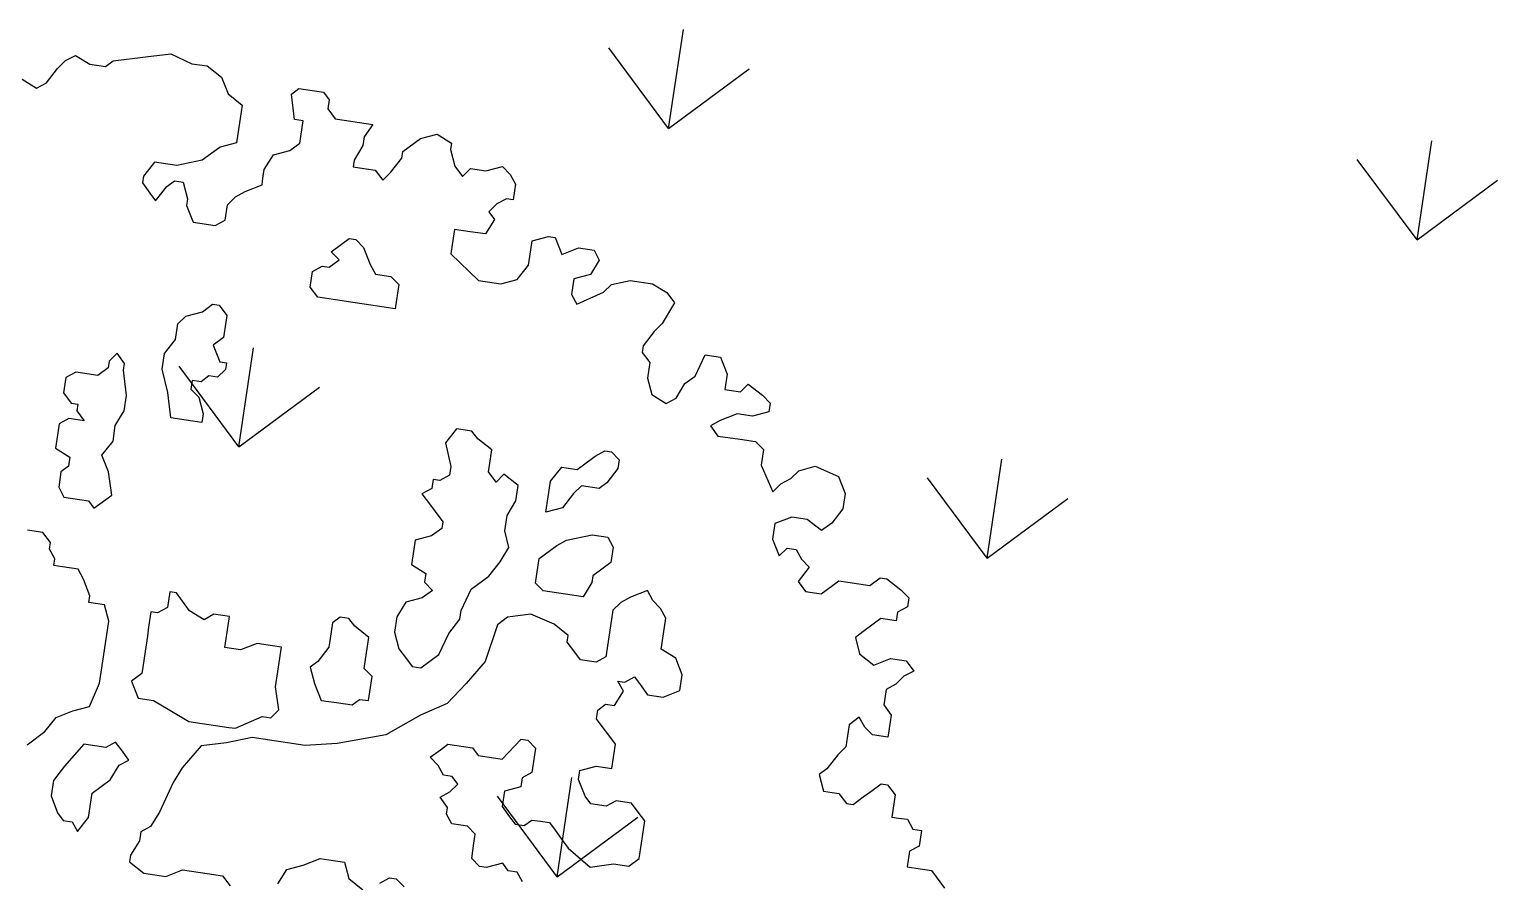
# Model space of a CAD drawing. Header units: millimetres. Extents: x 338 to 506, y 179 to 335.
# Drawn here: x 358.48 to 364.06, y 215.21 to 218.45 of the extents above; entities that cross this region are included whole.
import ezdxf

# ---------------------------------------------------------------- set-up
doc = ezdxf.new("R2010")
doc.units = ezdxf.units.MM
for name, color, linetype in [('ANDEN', 251, 'Continuous'), ('ARBOL-TOP', 3, 'Continuous'), ('MUROS', 32, 'Continuous')]:
    doc.layers.add(name, color=color, linetype=linetype)

# ---------------------------------------------------------------- blocks, each defined once
blk = doc.blocks.new('*X894')
at = {"color": 0}
for p, q in [((29.7687, 131.2898), (30.0381, 131.5592)), ((29.7687, 131.2898), (30.0381, 131.0203)), ((29.7687, 131.2898), (30.1497, 131.2898)), ((28.3318, 129.8529), (28.6012, 130.1223)), ((31.2055, 129.8529), (31.4749, 130.1223)), ((28.3318, 129.8529), (28.6012, 129.5835)), ((28.3318, 129.8529), (28.7128, 129.8529)), ((31.2055, 129.8529), (31.4749, 129.5835)), ((31.2055, 129.8529), (31.5865, 129.8529)), ((29.7687, 128.4161), (30.0381, 128.6855)), ((29.7687, 128.4161), (30.0381, 128.1467)), ((29.7687, 128.4161), (30.1497, 128.4161)), ((31.2055, 126.9792), (31.4749, 127.2486)), ((31.2055, 126.9792), (31.4749, 126.7098)), ((31.2055, 126.9792), (31.5865, 126.9792))]:
    blk.add_line(p, q, dxfattribs=at)
blk = doc.blocks.new('ARBOLITO')
at = {"linetype": 'ByBlock'}
for points in [[(462.3751, 69.7615), (462.3897, 69.7553), (462.398, 69.7615), (462.4063, 69.7761), (462.4125, 69.7844), (462.4208, 69.7906), (462.4354, 69.7844), (462.4499, 69.7844), (462.4562, 69.7906), (462.4853, 69.7989), (462.5081, 69.8052), (462.5289, 69.7989), (462.5434, 69.7989), (462.558, 69.7906), (462.5663, 69.7761), (462.5808, 69.7678), (462.5808, 69.7553), (462.5808, 69.747), (462.5808, 69.7324), (462.5663, 69.7262), (462.5517, 69.7117), (462.5289, 69.7033), (462.5143, 69.7033), (462.5081, 69.7033), (462.4998, 69.6888), (462.4998, 69.6826), (462.5081, 69.6742), (462.5143, 69.668), (462.5227, 69.6826), (462.5289, 69.6888), (462.5372, 69.6888), (462.5434, 69.6742), (462.5434, 69.668), (462.5517, 69.6535), (462.558, 69.6535), (462.5725, 69.6535), (462.5808, 69.6597), (462.5808, 69.6742), (462.5871, 69.6826), (462.5954, 69.6888), (462.6099, 69.6971), (462.6099, 69.7033), (462.6099, 69.7117), (462.6162, 69.7262), (462.6307, 69.7324), (462.639, 69.7407), (462.639, 69.747), (462.639, 69.7615), (462.6307, 69.7615), (462.6245, 69.7844), (462.6307, 69.7906), (462.6536, 69.7906), (462.6598, 69.7844), (462.6598, 69.7761), (462.6681, 69.7678), (462.6764, 69.7678), (462.691, 69.7678), (462.7034, 69.7678), (462.6972, 69.7553), (462.6972, 69.747), (462.691, 69.7324), (462.691, 69.7262), (462.6972, 69.7262), (462.7034, 69.7262), (462.7117, 69.7262), (462.7201, 69.7179), (462.7263, 69.7262), (462.7346, 69.7407), (462.7346, 69.747), (462.7491, 69.7615), (462.7637, 69.7678), (462.7782, 69.7615), (462.7782, 69.7553), (462.7845, 69.7407), (462.7928, 69.7324), (462.799, 69.7407), (462.8136, 69.7407), (462.8281, 69.747), (462.8364, 69.7407), (462.8427, 69.7324), (462.8427, 69.7262), (462.8427, 69.7179), (462.8364, 69.7179), (462.8281, 69.7117), (462.8219, 69.7033), (462.8281, 69.6971), (462.8219, 69.6826), (462.8073, 69.6826), (462.7928, 69.6826), (462.7928, 69.6742), (462.7928, 69.6597), (462.8219, 69.6389), (462.8364, 69.6389), (462.8427, 69.6389), (462.8572, 69.6452), (462.8655, 69.6597), (462.8655, 69.668), (462.8655, 69.6826), (462.8801, 69.6888), (462.8863, 69.6888), (462.8946, 69.6742), (462.9091, 69.6826), (462.9237, 69.6826), (462.9299, 69.6742), (462.9237, 69.6597), (462.9091, 69.6535), (462.9091, 69.6389), (462.9154, 69.6306), (462.9382, 69.6452), (462.9445, 69.6535), (462.9611, 69.6597), (462.9819, 69.6597), (462.9964, 69.6535), (463.0047, 69.6452), (462.9964, 69.6244), (462.9902, 69.6161), (462.9819, 69.6015), (462.9819, 69.5953), (462.9902, 69.587), (462.9902, 69.5807), (462.9902, 69.5724), (462.9964, 69.5579), (463.011, 69.5517), (463.0193, 69.5579), (463.0255, 69.5724), (463.0338, 69.5807), (463.0401, 69.6015), (463.0484, 69.6015), (463.0546, 69.6015), (463.0629, 69.587), (463.0629, 69.5724), (463.0775, 69.5724), (463.0837, 69.5807), (463.0982, 69.5724), (463.1065, 69.5662), (463.1065, 69.5579), (463.092, 69.5517), (463.0775, 69.5517), (463.0629, 69.5433), (463.0546, 69.5371), (463.0629, 69.5288), (463.0837, 69.5288), (463.0982, 69.5288), (463.1065, 69.5226), (463.1065, 69.508), (463.1211, 69.4852), (463.1273, 69.4935), (463.1356, 69.4997), (463.1419, 69.508), (463.1564, 69.5143), (463.1793, 69.508), (463.1876, 69.4935), (463.1876, 69.4852), (463.1876, 69.4789), (463.1793, 69.4644), (463.171, 69.4561), (463.1564, 69.4644), (463.1419, 69.4644), (463.1273, 69.4561), (463.1273, 69.4415), (463.1356, 69.427), (463.1419, 69.4353), (463.1502, 69.4353), (463.1564, 69.427), (463.1647, 69.4207), (463.1564, 69.4062), (463.1647, 69.3979), (463.1793, 69.3979), (463.1938, 69.4124), (463.2021, 69.4124), (463.2229, 69.4124), (463.2312, 69.4207), (463.2375, 69.4207), (463.252, 69.4124), (463.2603, 69.4062), (463.2603, 69.3979), (463.252, 69.3917), (463.252, 69.3833), (463.2375, 69.3833), (463.2312, 69.3771), (463.2229, 69.3688), (463.2167, 69.3626), (463.2229, 69.348), (463.2375, 69.3397), (463.252, 69.348), (463.2603, 69.348), (463.2665, 69.348), (463.2749, 69.3397), (463.2665, 69.3335), (463.2603, 69.3252), (463.252, 69.3189), (463.252, 69.3106), (463.252, 69.3044), (463.2603, 69.2961), (463.2603, 69.2898), (463.2603, 69.2815), (463.2603, 69.2753), (463.2458, 69.2753), (463.2375, 69.2815), (463.2312, 69.2898), (463.2229, 69.2815), (463.2229, 69.2753), (463.2229, 69.2607), (463.2167, 69.2524), (463.2084, 69.2379), (463.2021, 69.2317), (463.2084, 69.2171), (463.2167, 69.2171), (463.2229, 69.2171), (463.2312, 69.2088), (463.2375, 69.2088), (463.2458, 69.2171), (463.252, 69.2233), (463.2603, 69.2317), (463.2665, 69.2317), (463.2749, 69.2233), (463.2749, 69.2171), (463.2749, 69.2026), (463.2811, 69.2026), (463.2894, 69.2026), (463.2956, 69.1943), (463.3039, 69.1943), (463.3039, 69.188), (463.3039, 69.1797), (463.2956, 69.1735), (463.2956, 69.1652), (463.2956, 69.1589), (463.3039, 69.1589), (463.3185, 69.1589), (463.333, 69.1444)], [(462.3751, 69.7615), (462.3897, 69.7553), (462.398, 69.7615), (462.4063, 69.7761), (462.4125, 69.7844), (462.4208, 69.7906), (462.4354, 69.7844), (462.4499, 69.7844), (462.4562, 69.7906), (462.4853, 69.7989), (462.5081, 69.8052), (462.5289, 69.7989), (462.5434, 69.7989), (462.558, 69.7906), (462.5663, 69.7761), (462.5808, 69.7678), (462.5808, 69.7553), (462.5808, 69.747), (462.5808, 69.7324), (462.5663, 69.7262), (462.5517, 69.7117), (462.5289, 69.7033), (462.5143, 69.7033), (462.5081, 69.7033), (462.4998, 69.6888), (462.4998, 69.6826), (462.5081, 69.6742), (462.5143, 69.668), (462.5227, 69.6826), (462.5289, 69.6888), (462.5372, 69.6888), (462.5434, 69.6742), (462.5434, 69.668), (462.5517, 69.6535), (462.558, 69.6535), (462.5725, 69.6535), (462.5808, 69.6597), (462.5808, 69.6742), (462.5871, 69.6826), (462.5954, 69.6888), (462.6099, 69.6971), (462.6099, 69.7033), (462.6099, 69.7117), (462.6162, 69.7262), (462.6307, 69.7324), (462.639, 69.7407), (462.639, 69.747), (462.639, 69.7615), (462.6307, 69.7615), (462.6245, 69.7844), (462.6307, 69.7906), (462.6536, 69.7906), (462.6598, 69.7844), (462.6598, 69.7761), (462.6681, 69.7678), (462.6764, 69.7678), (462.691, 69.7678), (462.7034, 69.7678), (462.6972, 69.7553), (462.6972, 69.747), (462.691, 69.7324), (462.691, 69.7262), (462.6972, 69.7262), (462.7034, 69.7262), (462.7117, 69.7262), (462.7201, 69.7179), (462.7263, 69.7262), (462.7346, 69.7407), (462.7346, 69.747), (462.7491, 69.7615), (462.7637, 69.7678), (462.7782, 69.7615), (462.7782, 69.7553), (462.7845, 69.7407), (462.7928, 69.7324), (462.799, 69.7407), (462.8136, 69.7407), (462.8281, 69.747), (462.8364, 69.7407), (462.8427, 69.7324), (462.8427, 69.7262), (462.8427, 69.7179), (462.8364, 69.7179), (462.8281, 69.7117), (462.8219, 69.7033), (462.8281, 69.6971), (462.8219, 69.6826), (462.8073, 69.6826), (462.7928, 69.6826), (462.7928, 69.6742), (462.7928, 69.6597), (462.8219, 69.6389), (462.8364, 69.6389), (462.8427, 69.6389), (462.8572, 69.6452), (462.8655, 69.6597), (462.8655, 69.668), (462.8655, 69.6826), (462.8801, 69.6888), (462.8863, 69.6888), (462.8946, 69.6742), (462.9091, 69.6826), (462.9237, 69.6826), (462.9299, 69.6742), (462.9237, 69.6597), (462.9091, 69.6535), (462.9091, 69.6389), (462.9154, 69.6306), (462.9382, 69.6452), (462.9445, 69.6535), (462.9611, 69.6597), (462.9819, 69.6597), (462.9964, 69.6535), (463.0047, 69.6452), (462.9964, 69.6244), (462.9902, 69.6161), (462.9819, 69.6015), (462.9819, 69.5953), (462.9902, 69.587), (462.9902, 69.5807), (462.9902, 69.5724), (462.9964, 69.5579), (463.011, 69.5517), (463.0193, 69.5579), (463.0255, 69.5724), (463.0338, 69.5807), (463.0401, 69.6015), (463.0484, 69.6015), (463.0546, 69.6015), (463.0629, 69.587), (463.0629, 69.5724), (463.0775, 69.5724), (463.0837, 69.5807), (463.0982, 69.5724), (463.1065, 69.5662), (463.1065, 69.5579), (463.092, 69.5517), (463.0775, 69.5517), (463.0629, 69.5433), (463.0546, 69.5371), (463.0629, 69.5288), (463.0837, 69.5288), (463.0982, 69.5288), (463.1065, 69.5226), (463.1065, 69.508), (463.1211, 69.4852), (463.1273, 69.4935), (463.1356, 69.4997), (463.1419, 69.508), (463.1564, 69.5143), (463.1793, 69.508), (463.1876, 69.4935), (463.1876, 69.4852), (463.1876, 69.4789), (463.1793, 69.4644), (463.171, 69.4561), (463.1564, 69.4644), (463.1419, 69.4644), (463.1273, 69.4561), (463.1273, 69.4415), (463.1356, 69.427), (463.1419, 69.4353), (463.1502, 69.4353), (463.1564, 69.427), (463.1647, 69.4207), (463.1564, 69.4062), (463.1647, 69.3979), (463.1793, 69.3979), (463.1938, 69.4124), (463.2021, 69.4124), (463.2229, 69.4124), (463.2312, 69.4207), (463.2375, 69.4207), (463.252, 69.4124), (463.2603, 69.4062), (463.2603, 69.3979), (463.252, 69.3917), (463.252, 69.3833), (463.2375, 69.3833), (463.2312, 69.3771), (463.2229, 69.3688), (463.2167, 69.3626), (463.2229, 69.348), (463.2375, 69.3397), (463.252, 69.348), (463.2603, 69.348), (463.2665, 69.348), (463.2749, 69.3397), (463.2665, 69.3335), (463.2603, 69.3252), (463.252, 69.3189), (463.252, 69.3106), (463.252, 69.3044), (463.2603, 69.2961), (463.2603, 69.2898), (463.2603, 69.2815), (463.2603, 69.2753), (463.2458, 69.2753), (463.2375, 69.2815), (463.2312, 69.2898), (463.2229, 69.2815), (463.2229, 69.2753), (463.2229, 69.2607), (463.2167, 69.2524), (463.2084, 69.2379), (463.2021, 69.2317), (463.2084, 69.2171), (463.2167, 69.2171), (463.2229, 69.2171), (463.2312, 69.2088), (463.2375, 69.2088), (463.2458, 69.2171), (463.252, 69.2233), (463.2603, 69.2317), (463.2665, 69.2317), (463.2749, 69.2233), (463.2749, 69.2171), (463.2749, 69.2026), (463.2811, 69.2026), (463.2894, 69.2026), (463.2956, 69.1943), (463.3039, 69.1943), (463.3039, 69.188), (463.3039, 69.1797), (463.2956, 69.1735), (463.2956, 69.1652), (463.2956, 69.1589), (463.3039, 69.1589), (463.3185, 69.1589), (463.333, 69.1444)], [(462.7117, 69.6015), (462.6972, 69.6015), (462.691, 69.6015), (462.6827, 69.6015), (462.6764, 69.6015), (462.6681, 69.6098), (462.6681, 69.6161), (462.6681, 69.6244), (462.6764, 69.6306), (462.6827, 69.6306), (462.691, 69.6389), (462.6827, 69.6452), (462.691, 69.6535), (462.6972, 69.6597), (462.7034, 69.6597), (462.7117, 69.6535), (462.7201, 69.6389), (462.7263, 69.6306), (462.7408, 69.6306), (462.7491, 69.6244), (462.7491, 69.6161), (462.7491, 69.6098), (462.7491, 69.6015), (462.7408, 69.6015), (462.7346, 69.6015), (462.7263, 69.6015), (462.7117, 69.6015), (462.7117, 69.6015)], [(462.7117, 69.6015), (462.6972, 69.6015), (462.691, 69.6015), (462.6827, 69.6015), (462.6764, 69.6015), (462.6681, 69.6098), (462.6681, 69.6161), (462.6681, 69.6244), (462.6764, 69.6306), (462.6827, 69.6306), (462.691, 69.6389), (462.6827, 69.6452), (462.691, 69.6535), (462.6972, 69.6597), (462.7034, 69.6597), (462.7117, 69.6535), (462.7201, 69.6389), (462.7263, 69.6306), (462.7408, 69.6306), (462.7491, 69.6244), (462.7491, 69.6161), (462.7491, 69.6098), (462.7491, 69.6015), (462.7408, 69.6015), (462.7346, 69.6015), (462.7263, 69.6015), (462.7117, 69.6015)], [(462.5725, 69.508), (462.5725, 69.4997), (462.5808, 69.4935), (462.5871, 69.4789), (462.5871, 69.4706), (462.5725, 69.4706), (462.558, 69.4706), (462.5517, 69.4935), (462.5434, 69.5143), (462.5434, 69.5288), (462.5517, 69.5433), (462.5517, 69.5579), (462.558, 69.5662), (462.5725, 69.5724), (462.5808, 69.5807), (462.5871, 69.5807), (462.5954, 69.5724), (462.5954, 69.5662), (462.5954, 69.5517), (462.5871, 69.5433), (462.5954, 69.5288), (462.6016, 69.5288), (462.6016, 69.5226), (462.5954, 69.5143), (462.5871, 69.5143), (462.5808, 69.508), (462.5725, 69.508), (462.5725, 69.508)], [(462.5725, 69.508), (462.5725, 69.4997), (462.5808, 69.4935), (462.5871, 69.4789), (462.5871, 69.4706), (462.5725, 69.4706), (462.558, 69.4706), (462.5517, 69.4935), (462.5434, 69.5143), (462.5434, 69.5288), (462.5517, 69.5433), (462.5517, 69.5579), (462.558, 69.5662), (462.5725, 69.5724), (462.5808, 69.5807), (462.5871, 69.5807), (462.5954, 69.5724), (462.5954, 69.5662), (462.5954, 69.5517), (462.5871, 69.5433), (462.5954, 69.5288), (462.6016, 69.5288), (462.6016, 69.5226), (462.5954, 69.5143), (462.5871, 69.5143), (462.5808, 69.508), (462.5725, 69.508)], [(462.5143, 69.3917), (462.5081, 69.4124), (462.4998, 69.427), (462.5081, 69.4415), (462.5081, 69.4561), (462.5143, 69.4706), (462.5143, 69.4852), (462.5081, 69.508), (462.5081, 69.5143), (462.4998, 69.5226), (462.4936, 69.5143), (462.4936, 69.508), (462.4853, 69.4997), (462.4707, 69.4997), (462.4645, 69.4997), (462.4562, 69.4935), (462.4562, 69.4789), (462.4645, 69.4706), (462.4707, 69.4706), (462.4707, 69.4644), (462.479, 69.4561), (462.4707, 69.4561), (462.4645, 69.4561), (462.4562, 69.4498), (462.4562, 69.4415), (462.4562, 69.4353), (462.4562, 69.427), (462.4707, 69.4207), (462.4707, 69.4124), (462.4645, 69.4062), (462.4645, 69.3917), (462.4707, 69.3833), (462.4853, 69.3833), (462.4936, 69.3833), (462.4998, 69.3771), (462.5143, 69.3917), (462.5143, 69.3917)], [(462.5143, 69.3917), (462.5081, 69.4124), (462.4998, 69.427), (462.5081, 69.4415), (462.5081, 69.4561), (462.5143, 69.4706), (462.5143, 69.4852), (462.5081, 69.508), (462.5081, 69.5143), (462.4998, 69.5226), (462.4936, 69.5143), (462.4936, 69.508), (462.4853, 69.4997), (462.4707, 69.4997), (462.4645, 69.4997), (462.4562, 69.4935), (462.4562, 69.4789), (462.4645, 69.4706), (462.4707, 69.4706), (462.4707, 69.4644), (462.479, 69.4561), (462.4707, 69.4561), (462.4645, 69.4561), (462.4562, 69.4498), (462.4562, 69.4415), (462.4562, 69.4353), (462.4562, 69.427), (462.4707, 69.4207), (462.4707, 69.4124), (462.4645, 69.4062), (462.4645, 69.3917), (462.4707, 69.3833), (462.4853, 69.3833), (462.4936, 69.3833), (462.4998, 69.3771), (462.5143, 69.3917)], [(462.8219, 69.2753), (462.8364, 69.2898), (462.8427, 69.3106), (462.851, 69.3252), (462.851, 69.3335), (462.8572, 69.3543), (462.8717, 69.3688), (462.8801, 69.3833), (462.8863, 69.3979), (462.8801, 69.4124), (462.8801, 69.427), (462.8863, 69.4415), (462.8863, 69.4498), (462.8863, 69.4561), (462.8717, 69.4644), (462.8655, 69.4561), (462.8572, 69.4644), (462.8572, 69.4706), (462.8572, 69.4852), (462.8427, 69.4935), (462.8364, 69.4997), (462.8219, 69.4997), (462.8136, 69.4852), (462.8219, 69.4644), (462.8219, 69.4561), (462.8136, 69.4498), (462.8073, 69.4498), (462.8073, 69.4415), (462.799, 69.4353), (462.8073, 69.427), (462.8136, 69.4207), (462.8219, 69.4124), (462.8219, 69.4062), (462.8136, 69.3979), (462.799, 69.3917), (462.799, 69.3771), (462.799, 69.3688), (462.8136, 69.3626), (462.8136, 69.3543), (462.8219, 69.348), (462.8136, 69.3397), (462.799, 69.3335), (462.7928, 69.3189), (462.7928, 69.3044), (462.799, 69.2898), (462.8073, 69.2815), (462.8136, 69.2753), (462.8219, 69.2753), (462.8219, 69.2753)], [(462.8219, 69.2753), (462.8364, 69.2898), (462.8427, 69.3106), (462.851, 69.3252), (462.851, 69.3335), (462.8572, 69.3543), (462.8717, 69.3688), (462.8801, 69.3833), (462.8863, 69.3979), (462.8801, 69.4124), (462.8801, 69.427), (462.8863, 69.4415), (462.8863, 69.4498), (462.8863, 69.4561), (462.8717, 69.4644), (462.8655, 69.4561), (462.8572, 69.4644), (462.8572, 69.4706), (462.8572, 69.4852), (462.8427, 69.4935), (462.8364, 69.4997), (462.8219, 69.4997), (462.8136, 69.4852), (462.8219, 69.4644), (462.8219, 69.4561), (462.8136, 69.4498), (462.8073, 69.4498), (462.8073, 69.4415), (462.799, 69.4353), (462.8073, 69.427), (462.8136, 69.4207), (462.8219, 69.4124), (462.8219, 69.4062), (462.8136, 69.3979), (462.799, 69.3917), (462.799, 69.3771), (462.799, 69.3688), (462.8136, 69.3626), (462.8136, 69.3543), (462.8219, 69.348), (462.8136, 69.3397), (462.799, 69.3335), (462.7928, 69.3189), (462.7928, 69.3044), (462.799, 69.2898), (462.8073, 69.2815), (462.8136, 69.2753), (462.8219, 69.2753)], [(462.9154, 69.4353), (462.9154, 69.4498), (462.9154, 69.4561), (462.9154, 69.4644), (462.9237, 69.4789), (462.9299, 69.4789), (462.9382, 69.4789), (462.9445, 69.4852), (462.9528, 69.4935), (462.9611, 69.4997), (462.9673, 69.4997), (462.9756, 69.4935), (462.9756, 69.4852), (462.9673, 69.4706), (462.9611, 69.4644), (462.9445, 69.4644), (462.9382, 69.4561), (462.9299, 69.4415), (462.9154, 69.4353), (462.9154, 69.4353)], [(462.9154, 69.4353), (462.9154, 69.4498), (462.9154, 69.4561), (462.9154, 69.4644), (462.9237, 69.4789), (462.9299, 69.4789), (462.9382, 69.4789), (462.9445, 69.4852), (462.9528, 69.4935), (462.9611, 69.4997), (462.9673, 69.4997), (462.9756, 69.4935), (462.9756, 69.4852), (462.9673, 69.4706), (462.9611, 69.4644), (462.9445, 69.4644), (462.9382, 69.4561), (462.9299, 69.4415), (462.9154, 69.4353)], [(462.9445, 69.3626), (462.9299, 69.3626), (462.9237, 69.3626), (462.9154, 69.3688), (462.9154, 69.3771), (462.9154, 69.3917), (462.9299, 69.4062), (462.9382, 69.4124), (462.9611, 69.4207), (462.9756, 69.4207), (462.9819, 69.4124), (462.9819, 69.3979), (462.9756, 69.3917), (462.9673, 69.3833), (462.9673, 69.3771), (462.9611, 69.3626), (462.9445, 69.3626), (462.9445, 69.3626)], [(462.9445, 69.3626), (462.9299, 69.3626), (462.9237, 69.3626), (462.9154, 69.3688), (462.9154, 69.3771), (462.9154, 69.3917), (462.9299, 69.4062), (462.9382, 69.4124), (462.9611, 69.4207), (462.9756, 69.4207), (462.9819, 69.4124), (462.9819, 69.3979), (462.9756, 69.3917), (462.9673, 69.3833), (462.9673, 69.3771), (462.9611, 69.3626), (462.9445, 69.3626)], [(462.5808, 69.0571), (462.5954, 69.0488), (462.6162, 69.0488), (462.6307, 69.0571), (462.6536, 69.0571), (462.6681, 69.0571), (462.6764, 69.0488)], [(462.7201, 69.0571), (462.7263, 69.0717), (462.7408, 69.0779), (462.7554, 69.0862), (462.7637, 69.0862), (462.7782, 69.0862), (462.7845, 69.0717), (462.799, 69.0633)], [(462.8136, 69.0717), (462.8219, 69.0779), (462.8281, 69.0779), (462.8364, 69.0717)], [(462.9445, 69.0924), (462.9382, 69.1008), (462.9299, 69.1008), (462.9237, 69.107), (462.9091, 69.1008), (462.9029, 69.1008), (462.8946, 69.107), (462.8946, 69.1215), (462.8946, 69.1298), (462.8863, 69.1361), (462.8801, 69.1361), (462.8717, 69.1361), (462.8655, 69.1444), (462.8655, 69.1506), (462.8572, 69.1589), (462.8655, 69.1652), (462.8717, 69.1735), (462.8655, 69.1797), (462.8572, 69.1797), (462.851, 69.188), (462.8427, 69.1943), (462.851, 69.2026), (462.8572, 69.2088), (462.8717, 69.2088), (462.8801, 69.2088), (462.8863, 69.2026), (462.9029, 69.2026), (462.9091, 69.2026), (462.9237, 69.2233), (462.9299, 69.2233), (462.9382, 69.2171), (462.9382, 69.2088), (462.9382, 69.1943), (462.9299, 69.188), (462.9299, 69.1797), (462.9154, 69.1735), (462.9154, 69.1589), (462.9237, 69.1506), (462.9299, 69.1444), (462.9382, 69.1444), (462.9445, 69.1506), (462.9528, 69.1506), (462.9611, 69.1506), (462.9673, 69.1444), (462.9756, 69.1361), (462.9819, 69.1298), (463.0047, 69.1153), (463.0255, 69.1215), (463.0401, 69.1215), (463.0484, 69.1298), (463.0484, 69.1444), (463.0484, 69.1506), (463.0484, 69.1652), (463.0401, 69.1735), (463.0338, 69.1797), (463.0193, 69.1797), (463.011, 69.1735), (462.9964, 69.1735), (462.9902, 69.1797), (462.9819, 69.1943), (462.9819, 69.2026), (462.9964, 69.2088), (463.0047, 69.2088), (463.011, 69.2088), (463.011, 69.2317), (463.0047, 69.2379), (462.9964, 69.2462), (462.9902, 69.2524), (462.9902, 69.2607), (462.9964, 69.267), (463.0047, 69.267), (463.011, 69.2815), (463.0047, 69.2898), (463.011, 69.2898), (463.0193, 69.2961), (463.0255, 69.2898), (463.0338, 69.2815), (463.0484, 69.2815), (463.0629, 69.2898), (463.0629, 69.3044), (463.0546, 69.3189), (463.0401, 69.3252), (463.0401, 69.3335), (463.0401, 69.3397), (463.0401, 69.3543), (463.0338, 69.3626), (463.0255, 69.3688), (463.0193, 69.3771), (463.0047, 69.3688), (462.9964, 69.3626), (462.9902, 69.3543), (462.9902, 69.3335), (462.9902, 69.3189), (462.9902, 69.3106), (462.9819, 69.3044), (462.9673, 69.3044), (462.9611, 69.3106), (462.9528, 69.3189), (462.9528, 69.3252), (462.9382, 69.3335), (462.9154, 69.3397), (462.8946, 69.3335), (462.8863, 69.3252), (462.8801, 69.2898), (462.8655, 69.267), (462.851, 69.2462), (462.8281, 69.2317), (462.799, 69.2088), (462.7554, 69.1943), (462.7263, 69.188), (462.6972, 69.188), (462.6764, 69.188), (462.6536, 69.1797), (462.6307, 69.1735), (462.6162, 69.1506), (462.6099, 69.1361), (462.6016, 69.107), (462.5954, 69.0924), (462.5871, 69.0862), (462.5871, 69.0779), (462.5808, 69.0633), (462.5808, 69.0571), (462.5808, 69.0571)], [(462.5808, 69.0571), (462.5954, 69.0488), (462.6162, 69.0488), (462.6307, 69.0571), (462.6536, 69.0571), (462.6681, 69.0571), (462.6764, 69.0488)], [(462.7201, 69.0571), (462.7263, 69.0717), (462.7408, 69.0779), (462.7554, 69.0862), (462.7637, 69.0862), (462.7782, 69.0862), (462.7845, 69.0717), (462.799, 69.0633)], [(462.8136, 69.0717), (462.8219, 69.0779), (462.8281, 69.0779), (462.8364, 69.0717)], [(462.9445, 69.0924), (462.9382, 69.1008), (462.9299, 69.1008), (462.9237, 69.107), (462.9091, 69.1008), (462.9029, 69.1008), (462.8946, 69.107), (462.8946, 69.1215), (462.8946, 69.1298), (462.8863, 69.1361), (462.8801, 69.1361), (462.8717, 69.1361), (462.8655, 69.1444), (462.8655, 69.1506), (462.8572, 69.1589), (462.8655, 69.1652), (462.8717, 69.1735), (462.8655, 69.1797), (462.8572, 69.1797), (462.851, 69.188), (462.8427, 69.1943), (462.851, 69.2026), (462.8572, 69.2088), (462.8717, 69.2088), (462.8801, 69.2088), (462.8863, 69.2026), (462.9029, 69.2026), (462.9091, 69.2026), (462.9237, 69.2233), (462.9299, 69.2233), (462.9382, 69.2171), (462.9382, 69.2088), (462.9382, 69.1943), (462.9299, 69.188), (462.9299, 69.1797), (462.9154, 69.1735), (462.9154, 69.1589), (462.9237, 69.1506), (462.9299, 69.1444), (462.9382, 69.1444), (462.9445, 69.1506), (462.9528, 69.1506), (462.9611, 69.1506), (462.9673, 69.1444), (462.9756, 69.1361), (462.9819, 69.1298), (463.0047, 69.1153), (463.0255, 69.1215), (463.0401, 69.1215), (463.0484, 69.1298), (463.0484, 69.1444), (463.0484, 69.1506), (463.0484, 69.1652), (463.0401, 69.1735), (463.0338, 69.1797), (463.0193, 69.1797), (463.011, 69.1735), (462.9964, 69.1735), (462.9902, 69.1797), (462.9819, 69.1943), (462.9819, 69.2026), (462.9964, 69.2088), (463.0047, 69.2088), (463.011, 69.2088), (463.011, 69.2317), (463.0047, 69.2379), (462.9964, 69.2462), (462.9902, 69.2524), (462.9902, 69.2607), (462.9964, 69.267), (463.0047, 69.267), (463.011, 69.2815), (463.0047, 69.2898), (463.011, 69.2898), (463.0193, 69.2961), (463.0255, 69.2898), (463.0338, 69.2815), (463.0484, 69.2815), (463.0629, 69.2898), (463.0629, 69.3044), (463.0546, 69.3189), (463.0401, 69.3252), (463.0401, 69.3335), (463.0401, 69.3397), (463.0401, 69.3543), (463.0338, 69.3626), (463.0255, 69.3688), (463.0193, 69.3771), (463.0047, 69.3688), (462.9964, 69.3626), (462.9902, 69.3543), (462.9902, 69.3335), (462.9902, 69.3189), (462.9902, 69.3106), (462.9819, 69.3044), (462.9673, 69.3044), (462.9611, 69.3106), (462.9528, 69.3189), (462.9528, 69.3252), (462.9382, 69.3335), (462.9154, 69.3397), (462.8946, 69.3335), (462.8863, 69.3252), (462.8801, 69.2898), (462.8655, 69.267), (462.851, 69.2462), (462.8281, 69.2317), (462.799, 69.2088), (462.7554, 69.1943), (462.7263, 69.188), (462.6972, 69.188), (462.6764, 69.188), (462.6536, 69.1797), (462.6307, 69.1735), (462.6162, 69.1506), (462.6099, 69.1361), (462.6016, 69.107), (462.5954, 69.0924), (462.5871, 69.0862), (462.5871, 69.0779), (462.5808, 69.0633), (462.5808, 69.0571)], [(462.4707, 69.1506), (462.4853, 69.1652), (462.4936, 69.1797), (462.5081, 69.188), (462.5227, 69.1943), (462.5289, 69.2171), (462.5289, 69.2379), (462.5289, 69.2607), (462.5289, 69.2753), (462.5227, 69.2898), (462.5081, 69.2898), (462.5081, 69.2961), (462.4998, 69.3106), (462.4936, 69.3189), (462.479, 69.3189), (462.4707, 69.3189), (462.4707, 69.3252), (462.4645, 69.3335), (462.4645, 69.3397), (462.4562, 69.348), (462.4416, 69.348)], [(462.4707, 69.1506), (462.4853, 69.1652), (462.4936, 69.1797), (462.5081, 69.188), (462.5227, 69.1943), (462.5289, 69.2171), (462.5289, 69.2379), (462.5289, 69.2607), (462.5289, 69.2753), (462.5227, 69.2898), (462.5081, 69.2898), (462.5081, 69.2961), (462.4998, 69.3106), (462.4936, 69.3189), (462.479, 69.3189), (462.4707, 69.3189), (462.4707, 69.3252), (462.4645, 69.3335), (462.4645, 69.3397), (462.4562, 69.348), (462.4416, 69.348)], [(462.6972, 69.2171), (462.691, 69.2379), (462.691, 69.2524), (462.691, 69.267), (462.691, 69.2753), (462.6827, 69.2753), (462.6681, 69.2753), (462.6536, 69.267), (462.639, 69.267), (462.639, 69.2753), (462.639, 69.2815), (462.639, 69.2961), (462.6307, 69.2961), (462.6245, 69.2961), (462.6162, 69.2898), (462.6016, 69.2961), (462.5871, 69.3106), (462.5808, 69.3106), (462.5808, 69.2961), (462.5725, 69.2898), (462.5663, 69.2898), (462.5663, 69.2753), (462.5663, 69.267), (462.5663, 69.2462), (462.5663, 69.2379), (462.5663, 69.2317), (462.558, 69.2233), (462.5663, 69.2088), (462.5808, 69.2088), (462.5954, 69.2026), (462.6162, 69.1943), (462.6536, 69.1943), (462.6598, 69.1943), (462.6827, 69.2088), (462.691, 69.2088), (462.6972, 69.2171), (462.6972, 69.2171)], [(462.6972, 69.2171), (462.691, 69.2379), (462.691, 69.2524), (462.691, 69.267), (462.691, 69.2753), (462.6827, 69.2753), (462.6681, 69.2753), (462.6536, 69.267), (462.639, 69.267), (462.639, 69.2753), (462.639, 69.2815), (462.639, 69.2961), (462.6307, 69.2961), (462.6245, 69.2961), (462.6162, 69.2898), (462.6016, 69.2961), (462.5871, 69.3106), (462.5808, 69.3106), (462.5808, 69.2961), (462.5725, 69.2898), (462.5663, 69.2898), (462.5663, 69.2753), (462.5663, 69.267), (462.5663, 69.2462), (462.5663, 69.2379), (462.5663, 69.2317), (462.558, 69.2233), (462.5663, 69.2088), (462.5808, 69.2088), (462.5954, 69.2026), (462.6162, 69.1943), (462.6536, 69.1943), (462.6598, 69.1943), (462.6827, 69.2088), (462.691, 69.2088), (462.6972, 69.2171)], [(462.7782, 69.2462), (462.7782, 69.2607), (462.7699, 69.267), (462.7699, 69.2815), (462.7699, 69.2961), (462.7554, 69.3044), (462.7491, 69.3106), (462.7408, 69.3106), (462.7346, 69.3044), (462.7346, 69.2898), (462.7346, 69.2815), (462.7263, 69.267), (462.7201, 69.2607), (462.7263, 69.2462), (462.7346, 69.2317), (462.7491, 69.2317), (462.7637, 69.2317), (462.7699, 69.2379), (462.7782, 69.2379), (462.7782, 69.2462), (462.7782, 69.2462)], [(462.7782, 69.2462), (462.7782, 69.2607), (462.7699, 69.267), (462.7699, 69.2815), (462.7699, 69.2961), (462.7554, 69.3044), (462.7491, 69.3106), (462.7408, 69.3106), (462.7346, 69.3044), (462.7346, 69.2898), (462.7346, 69.2815), (462.7263, 69.267), (462.7201, 69.2607), (462.7263, 69.2462), (462.7346, 69.2317), (462.7491, 69.2317), (462.7637, 69.2317), (462.7699, 69.2379), (462.7782, 69.2379), (462.7782, 69.2462)], [(462.5289, 69.0779), (462.5372, 69.0924), (462.5372, 69.1153), (462.5517, 69.1298), (462.558, 69.1444), (462.5663, 69.1506), (462.558, 69.1589), (462.5517, 69.1652), (462.5434, 69.1589), (462.5227, 69.1589), (462.5081, 69.1361), (462.4998, 69.1215), (462.4998, 69.107), (462.5081, 69.0924), (462.5143, 69.0862), (462.5227, 69.0862), (462.5289, 69.0779), (462.5289, 69.0779)], [(462.5289, 69.0779), (462.5372, 69.0924), (462.5372, 69.1153), (462.5517, 69.1298), (462.558, 69.1444), (462.5663, 69.1506), (462.558, 69.1589), (462.5517, 69.1652), (462.5434, 69.1589), (462.5227, 69.1589), (462.5081, 69.1361), (462.4998, 69.1215), (462.4998, 69.107), (462.5081, 69.0924), (462.5143, 69.0862), (462.5227, 69.0862), (462.5289, 69.0779)]]:
    blk.add_lwpolyline(points, dxfattribs=at)
blk = doc.blocks.new('A$C7152A42C')
at = {"layer": 'ANDEN', "color": 251, "linetype": 'Continuous'}
blk.add_blockref('*X894', (0, 0), dxfattribs=at)
at = {"layer": 'ARBOL-TOP', "color": 3, "linetype": 'ByBlock', "xscale": 4.090679926752369, "yscale": 4.090679926752369, "zscale": 4.090679926752369, "rotation": 270}
blk.add_blockref('ARBOLITO', (-254.34238, 2023.73797), dxfattribs=at)

msp = doc.modelspace()

# ---------------------------------------------------------------- block references
at = {"layer": 'MUROS', "color": 32, "rotation": 81.53046525965426}
msp.add_blockref('A$C7152A42C', (484.7482, 168.0844), dxfattribs=at)

doc.saveas('drawing.dxf')
